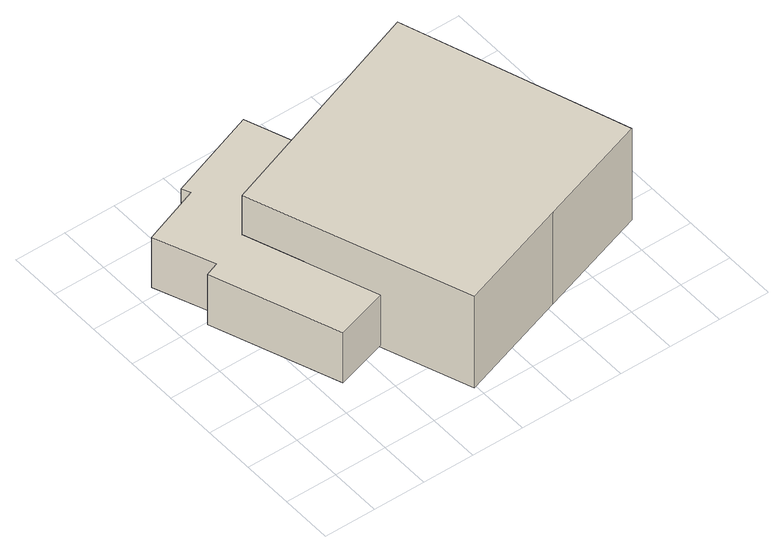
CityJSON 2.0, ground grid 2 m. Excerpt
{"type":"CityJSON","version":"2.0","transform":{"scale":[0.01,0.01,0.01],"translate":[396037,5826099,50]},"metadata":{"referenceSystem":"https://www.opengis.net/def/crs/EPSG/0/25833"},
"CityObjects":{
"building1":{"type":"Building","attributes":{"Gemeindeschluessel":"11000003","BezugspunktDach":"2200","function":"51009_1610","measuredHeight":2.24,"storeysAboveGround":0},"address":[{"country":"Germany","locality":"Berlin"}],"geometry":[{"type":"Solid","lod":"1","boundaries":[[[[0,1,2,3,4,5,6,7,8,9]],[[10,11,12,13,14,15,16,17,18,19]],[[10,19,9,8]],[[11,10,8,7]],[[12,11,7,6]],[[13,12,6,5]],[[14,13,5,4]],[[15,14,4,3]],[[16,15,3,2]],[[17,16,2,1]],[[18,17,1,0]],[[19,18,0,9]]]]}]},
"building2":{"type":"Building","attributes":{"Gemeindeschluessel":"11000003","BezugspunktDach":"2200","function":"31001_1010","measuredHeight":5.58,"storeysAboveGround":1},"address":[{"country":"Germany","locality":"Berlin","thoroughfareNumber":"35B","thoroughfareName":"Am Graben"}],"geometry":[{"type":"Solid","lod":"1","boundaries":[[[[20,21,22,23,24,25]],[[26,27,28,29,30,31]],[[26,31,25,24]],[[27,26,24,23]],[[28,27,23,22]],[[29,28,22,21]],[[30,29,21,20]],[[31,30,20,25]]]]}]}
},
"vertices":[
[146,803,294],[94,784,294],[270,308,294],[472,369,294],[293,858,294],[716,1009,294],[620,1268,294],[268,1142,294],[283,1109,294],[58,1027,294],[283,1109,70],[268,1142,70],[620,1268,70],[716,1009,70],[293,858,70],[472,369,70],[270,308,70],[94,784,70],[146,803,70],[58,1027,70],
[592,38,470],[1026,183,470],[1460,328,470],[1171,1172,470],[732,1015,470],[293,858,470],[732,1015,60],[1171,1172,60],[1460,328,60],[1026,183,60],[592,38,60],[293,858,60]
]}
